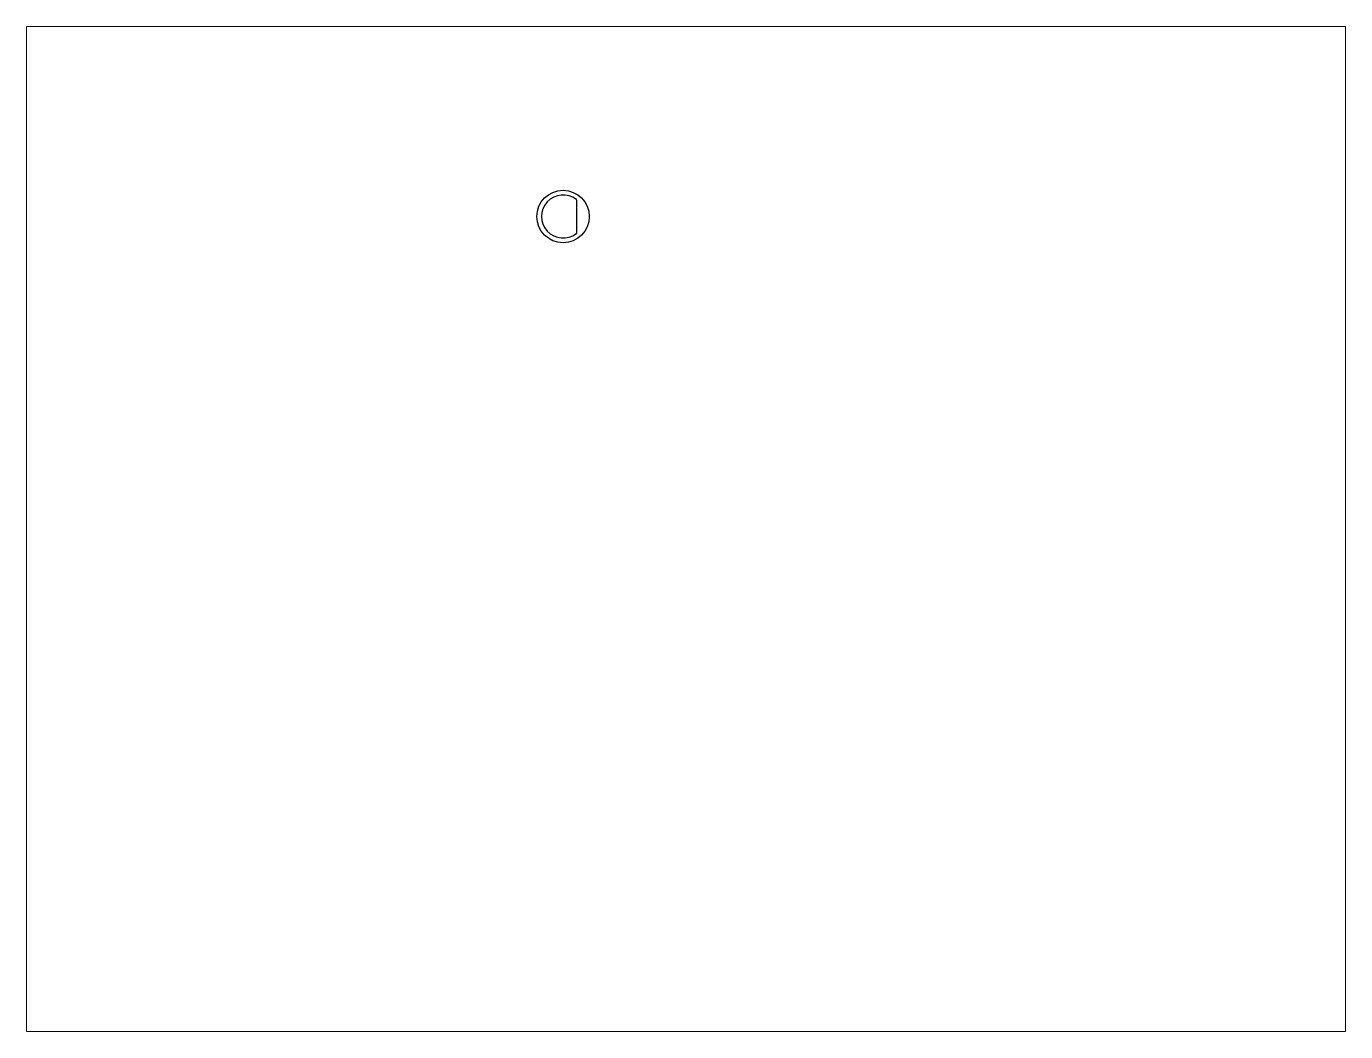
# Paper-space layout 'Layout1' of a CAD drawing. Extents: x 27 to 240, y 20 to 183.
# The model-space entities are those that its viewports show. They can reach past a viewport. Long polylines and large blocks are cut down to what shows.
import ezdxf

# ---------------------------------------------------------------- set-up
doc = ezdxf.new("R2010")
doc.units = 0
doc.header["$LTSCALE"] = 15
doc.layers.get('0').update_dxf_attribs({"linetype": 'CONTINUOUS'})

msp = doc.modelspace()

# ---------------------------------------------------------------- linework, layer by layer
at = {"color": 0, "linetype": 'CONTINUOUS', "ltscale": 0.05}
msp.add_lwpolyline([(158.57, 226.38, 0.230532), (158.45, 226.62, 2.053629), (158.45, 216.7, 0.230532), (158.57, 216.93, -0.230532), (158.45, 216.7, 0.230532), (158.57, 216.93)], format="xyb", close=True, dxfattribs=at)
msp.add_circle((154.57, 221.66), 7.67, dxfattribs=at)

psp = doc.layouts.get("Layout1")

# ---------------------------------------------------------------- viewports
at = {"layer": '0', "color": 0, "linetype": 'BYBLOCK', "ltscale": 0.05}
psp.add_viewport(center=(133.35, 101.6), size=(213.36, 162.56), view_center_point=(190.51, 130.3), view_height=293.8955, dxfattribs=at)

doc.saveas('drawing.dxf')
